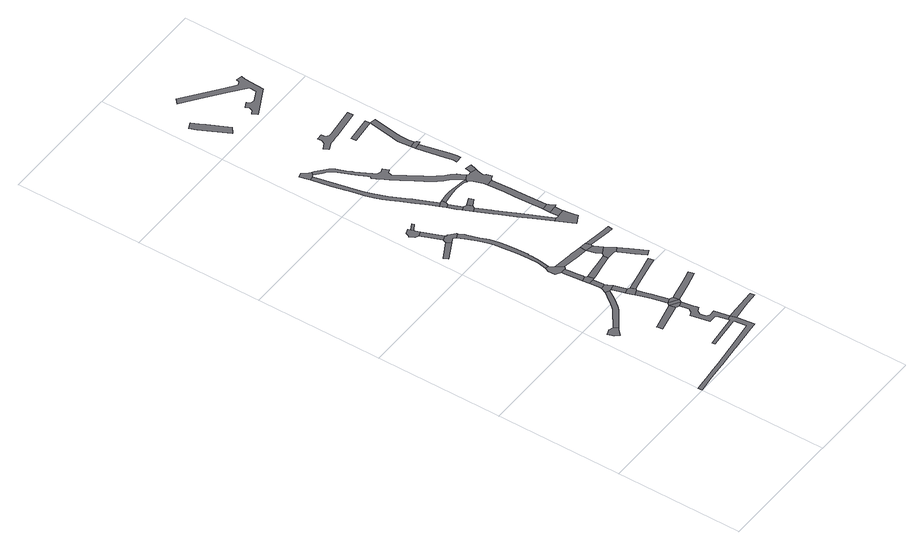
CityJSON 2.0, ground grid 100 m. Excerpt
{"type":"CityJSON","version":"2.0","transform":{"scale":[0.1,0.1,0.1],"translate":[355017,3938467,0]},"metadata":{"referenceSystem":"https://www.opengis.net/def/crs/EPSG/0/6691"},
"CityObjects":{
"road1":{"type":"Road","geometry":[{"type":"MultiSurface","lod":"1","boundaries":[[[0,1,2,3,4,5,6,7,8,9,10,11,12]]]}]},
"road2":{"type":"Road","geometry":[{"type":"MultiSurface","lod":"1","boundaries":[[[13,14,15,16,17,18,19,20,21,22,23,24,25,26,27,28,29,30,31,32,33,34,35,36,37]]]}]},
"road3":{"type":"Road","attributes":{"RoadStructureAttribute.sectionType":"1"},"geometry":[{"type":"MultiSurface","lod":"1","boundaries":[[[38,39,40,41,42,43,44,45,46,47,48,49,50,51,52,7,6,53,54,55,56,57,58,59,60,61,62,63,64]]]}]},
"road4":{"type":"Road","attributes":{"RoadStructureAttribute.sectionType":"1"},"geometry":[{"type":"MultiSurface","lod":"1","boundaries":[[[65,66,67,68,69,70]]]}]},
"road5":{"type":"Road","attributes":{"RoadStructureAttribute.sectionType":"1"},"geometry":[{"type":"MultiSurface","lod":"1","boundaries":[[[71,72,73,74,75,76,77,78,13,37,79,80,81,82,83,84,85,86,87]]]}]},
"road6":{"type":"Road","geometry":[{"type":"MultiSurface","lod":"1","boundaries":[[[69,71,87,70]]]}]},
"road7":{"type":"Road","geometry":[{"type":"MultiSurface","lod":"1","boundaries":[[[88,89,90,91,92,38,64,93,94]]]}]},
"road8":{"type":"Road","attributes":{"RoadStructureAttribute.sectionType":"1"},"geometry":[{"type":"MultiSurface","lod":"1","boundaries":[[[87,95,96,70]]]}]},
"road9":{"type":"Road","attributes":{"RoadStructureAttribute.sectionType":"1"},"geometry":[{"type":"MultiSurface","lod":"1","boundaries":[[[97,98,99,100]]]}]},
"road10":{"type":"Road","attributes":{"RoadStructureAttribute.sectionType":"1"},"geometry":[{"type":"MultiSurface","lod":"1","boundaries":[[[101,102,103,104,105,96,106,107,108,109,110]]]}]},
"road11":{"type":"Road","attributes":{"RoadStructureAttribute.sectionType":"1"},"geometry":[{"type":"MultiSurface","lod":"1","boundaries":[[[93,111,112,113,114,115,94]]]}]},
"road12":{"type":"Road","attributes":{"RoadStructureAttribute.sectionType":"1"},"geometry":[{"type":"MultiSurface","lod":"1","boundaries":[[[116,117,90,89,118,119]]]}]},
"road13":{"type":"Road","geometry":[{"type":"MultiSurface","lod":"1","boundaries":[[[120,114,113,121,122,101,110,123,124]]]}]},
"road14":{"type":"Road","geometry":[{"type":"MultiSurface","lod":"1","boundaries":[[[106,96,95,125]]]}]},
"road15":{"type":"Road","geometry":[{"type":"MultiSurface","lod":"1","boundaries":[[[126,127,116,119,128,129,130]]]}]},
"road16":{"type":"Road","attributes":{"RoadStructureAttribute.sectionType":"1"},"geometry":[{"type":"MultiSurface","lod":"1","boundaries":[[[131,132,127,126,133,134,135,136,137,138]]]}]},
"road17":{"type":"Road","geometry":[{"type":"MultiSurface","lod":"1","boundaries":[[[137,139,140,141,142,143,144,138]]]}]},
"road18":{"type":"Road","geometry":[{"type":"MultiSurface","lod":"1","boundaries":[[[145,146,147,148,149,150,151,152,153,154]]]}]},
"road19":{"type":"Road","attributes":{"RoadStructureAttribute.sectionType":"1"},"geometry":[{"type":"MultiSurface","lod":"1","boundaries":[[[155,156,147,146,157,158,159]]]}]},
"road20":{"type":"Road","attributes":{"RoadStructureAttribute.sectionType":"1"},"geometry":[{"type":"MultiSurface","lod":"1","boundaries":[[[160,161,37,36,162,163,164]]]}]},
"road21":{"type":"Road","attributes":{"RoadStructureAttribute.sectionType":"1"},"geometry":[{"type":"MultiSurface","lod":"1","boundaries":[[[141,165,166,167,168,169,170,171,172,173,174,175,176,177,178,179,180,181,182,183,184,185,186,187,188,189,190,142]]]}]},
"road22":{"type":"Road","geometry":[{"type":"MultiSurface","lod":"1","boundaries":[[[158,100,99,191,192,180,179,193,194,195,196,197,198,159]]]}]},
"road23":{"type":"Road","geometry":[{"type":"MultiSurface","lod":"1","boundaries":[[[199,200,150,149]]]}]},
"road24":{"type":"Road","attributes":{"RoadStructureAttribute.sectionType":"1"},"geometry":[{"type":"MultiSurface","lod":"1","boundaries":[[[129,201,202,203,204,205,206,207,130]]]}]},
"road25":{"type":"Road","attributes":{"RoadStructureAttribute.sectionType":"1"},"geometry":[{"type":"MultiSurface","lod":"1","boundaries":[[[95,208,209,210,211,212,213,214,215,125]]]}]},
"road26":{"type":"Road","attributes":{"RoadStructureAttribute.sectionType":"1"},"geometry":[{"type":"MultiSurface","lod":"1","boundaries":[[[216,217,218,219,140,139,220,221,222,223,224]]]}]},
"road27":{"type":"Road","attributes":{"RoadStructureAttribute.sectionType":"1"},"geometry":[{"type":"MultiSurface","lod":"1","boundaries":[[[225,226,227,228,229,230,231,120,124]]]}]},
"road28":{"type":"Road","attributes":{"RoadStructureAttribute.sectionType":"1"},"geometry":[{"type":"MultiSurface","lod":"1","boundaries":[[[232,233,234,235,236]]]}]},
"road29":{"type":"Road","geometry":[{"type":"MultiSurface","lod":"1","boundaries":[[[237,224,223,234,233,238,239,240]]]}]},
"road30":{"type":"Road","geometry":[{"type":"MultiSurface","lod":"1","boundaries":[[[241,204,203,242,243,244,245,246,232,236]]]}]},
"road31":{"type":"Road","attributes":{"RoadStructureAttribute.sectionType":"1"},"geometry":[{"type":"MultiSurface","lod":"1","boundaries":[[[247,248,249,250,245,244,251,252,253,254]]]}]},
"road32":{"type":"Road","attributes":{"RoadStructureAttribute.sectionType":"1"},"geometry":[{"type":"MultiSurface","lod":"1","boundaries":[[[255,256,257,258,259,260,261,262,263,264,265,266,267,268,269,270,271,272,273,274,275,276,277,278,279]]]}]},
"road33":{"type":"Road","geometry":[{"type":"MultiSurface","lod":"1","boundaries":[[[280,265,264,281,282,283,284,285,286,287,288,289,290]]]}]},
"road34":{"type":"Road","geometry":[{"type":"MultiSurface","lod":"1","boundaries":[[[291,255,279,292,293,294,295]]]}]},
"road35":{"type":"Road","attributes":{"RoadStructureAttribute.sectionType":"1"},"geometry":[{"type":"MultiSurface","lod":"1","boundaries":[[[296,294,293,297,298,299]]]}]},
"road36":{"type":"Road","geometry":[{"type":"MultiSurface","lod":"1","boundaries":[[[300,301,302,303,304,296,299]]]}]},
"road37":{"type":"Road","attributes":{"RoadStructureAttribute.sectionType":"7"},"geometry":[{"type":"MultiSurface","lod":"1","boundaries":[[[239,305,306,307,308,240]]]}]},
"road38":{"type":"Road","attributes":{"RoadStructureAttribute.sectionType":"1"},"geometry":[{"type":"MultiSurface","lod":"1","boundaries":[[[309,310,311,312,301,300,313,314,315,316,317,318]]]}]},
"road39":{"type":"Road","geometry":[{"type":"MultiSurface","lod":"1","boundaries":[[[319,320,303,302]]]}]},
"road40":{"type":"Road","geometry":[{"type":"MultiSurface","lod":"1","boundaries":[[[321,322,318,317,323,324,325,326,327,328,329]]]}]},
"road41":{"type":"Road","attributes":{"RoadStructureAttribute.sectionType":"1"},"geometry":[{"type":"MultiSurface","lod":"1","boundaries":[[[330,331,332,333,334,335,336,337,338,339,340,341,342,343,291,295]]]}]},
"road42":{"type":"Road","attributes":{"RoadStructureAttribute.sectionType":"1"},"geometry":[{"type":"MultiSurface","lod":"1","boundaries":[[[344,345,346,347,348,349,350,351,352,353,354,355,356,357,358,359,360,361,362,363,364,365,366,367,368,369,370,371,372,373,374,375,376,377,285,284,378,379,380,381,382,383,384,385,386,387,388,389,390,391,392,393,394,395,396,397,398,399,400,401,402,403,404,405,406,407,336,408]]]}]},
"road43":{"type":"Road","attributes":{"RoadStructureAttribute.sectionType":"1"},"geometry":[{"type":"MultiSurface","lod":"1","boundaries":[[[409,410,411,412,329,328]]]}]},
"road44":{"type":"Road","geometry":[{"type":"MultiSurface","lod":"1","boundaries":[[[411,413,414,415,416,417,412]]]}]},
"road45":{"type":"Road","attributes":{"RoadStructureAttribute.sectionType":"1"},"geometry":[{"type":"MultiSurface","lod":"1","boundaries":[[[418,419,420,421,422,423,424,425]]]}]},
"road46":{"type":"Road","attributes":{"RoadStructureAttribute.sectionType":"1"},"geometry":[{"type":"MultiSurface","lod":"1","boundaries":[[[426,427,428,429,430,431,417,416,432,433,434,435,436]]]}]},
"road47":{"type":"Road","geometry":[{"type":"MultiSurface","lod":"1","boundaries":[[[437,438,439,440,441,442,408,336,335,443,444,445,426,436,446,447,448,449]]]}]},
"road48":{"type":"Road","attributes":{"RoadStructureAttribute.sectionType":"1"},"geometry":[{"type":"MultiSurface","lod":"1","boundaries":[[[439,450,451,452,440]]]}]},
"road49":{"type":"Road","attributes":{"RoadStructureAttribute.sectionType":"1"},"geometry":[{"type":"MultiSurface","lod":"1","boundaries":[[[453,454,455,456,457,458,459,460,461,462,463,464,465,466,467,468,469,470,471,472,473,474,475,476,477]]]}]},
"road50":{"type":"Road","attributes":{"RoadStructureAttribute.sectionType":"1"},"geometry":[{"type":"MultiSurface","lod":"1","boundaries":[[[478,479,480,481,482,483,484,485]]]}]},
"road51":{"type":"Road","attributes":{"RoadStructureAttribute.sectionType":"1"},"geometry":[{"type":"MultiSurface","lod":"1","boundaries":[[[486,487,488,489,490,491,492,493,494,495,492,496,497,498,499,500,501]]]}]},
"road52":{"type":"Road","geometry":[{"type":"MultiSurface","lod":"1","boundaries":[[[501,500,482,481,502,503]]]}]},
"road53":{"type":"Road","attributes":{"RoadStructureAttribute.sectionType":"1"},"geometry":[{"type":"MultiSurface","lod":"1","boundaries":[[[504,505,506,507,508,509,510,511,512,513,514,515,516,517,518,519,520,521,522,523,524,525]]]}]}
},
"vertices":[
[84,850,0],[91,832,0],[102,802,0],[129,773,0],[172,812,0],[176,815,0],[185,821,0],[162,854,0],[157,856,0],[152,857,0],[146,860,0],[128,865,0],[126,866,0],
[682,256,0],[685,242,0],[427,211,0],[429,189,0],[691,217,0],[701,120,0],[702,115,0],[700,115,0],[453,85,0],[286,65,0],[215,57,0],[119,47,0],[43,40,0],[3,36,0],[7,3,0],[147,20,0],[284,33,0],[289,33,0],[468,52,0],[480,53,0],[690,74,0],[737,79,0],[749,80,0],[730,217,0],[718,265,0],
[421,1099,0],[416,1091,0],[396,1065,0],[372,1034,0],[371,1033,0],[346,1001,0],[323,972,0],[319,968,0],[314,963,0],[306,957,0],[274,933,0],[267,929,0],[199,880,0],[190,874,0],[183,869,0],[218,844,0],[252,868,0],[261,874,0],[297,900,0],[306,906,0],[332,926,0],[338,932,0],[348,940,0],[354,947,0],[376,976,0],[405,1015,0],[451,1082,0],
[346,614,0],[340,613,0],[343,601,0],[350,569,0],[573,619,0],[563,663,0],
[599,603,0],[611,533,0],[601,511,0],[598,505,0],[564,492,0],[595,345,0],[649,347,0],[664,334,0],[691,383,0],[646,382,0],[624,399,0],[615,447,0],[629,474,0],[663,487,0],[658,510,0],[655,527,0],[637,617,0],
[488,1128,0],[480,1143,0],[438,1140,0],[433,1125,0],[426,1109,0],[465,1084,0],[505,1092,0],
[653,642,0],[580,688,0],
[62,2201,0],[81,2166,0],[223,2240,0],[204,2275,0],
[516,916,0],[533,865,0],[548,820,0],[548,819,0],[549,816,0],[618,702,0],[601,769,0],[585,833,0],[575,864,0],[557,930,0],
[468,1072,0],[491,994,0],[494,983,0],[534,995,0],[526,1021,0],
[431,1237,0],[439,1156,0],[479,1155,0],[472,1235,0],
[553,984,0],[499,968,0],[510,935,0],[558,932,0],[568,947,0],
[643,686,0],
[466,1300,0],[426,1291,0],[474,1238,0],[489,1240,0],[482,1287,0],
[413,1430,0],[424,1319,0],[465,1314,0],[460,1361,0],[453,1430,0],[451,1454,0],[451,1455,0],[410,1454,0],
[470,1471,0],[429,1527,0],[408,1563,0],[381,1568,0],[366,1534,0],[371,1482,0],
[124,2474,0],[152,2464,0],[189,2478,0],[176,2514,0],[172,2523,0],[166,2543,0],[160,2561,0],[121,2547,0],[110,2519,0],[102,2515,0],
[227,2379,0],[212,2420,0],[190,2365,0],[213,2304,0],[250,2319,0],
[972,279,0],[736,266,0],[856,237,0],[984,245,0],[978,280,0],
[422,1640,0],[425,1719,0],[424,1741,0],[430,1741,0],[429,1749,0],[421,1861,0],[417,1921,0],[414,1965,0],[402,2023,0],[396,2049,0],[390,2069,0],[371,2114,0],[343,2204,0],[339,2214,0],[320,2256,0],[283,2240,0],[305,2191,0],[340,2104,0],[361,2039,0],[364,2024,0],[369,2002,0],[370,1998,0],[381,1916,0],[391,1813,0],[395,1718,0],[398,1641,0],
[247,2253,0],[262,2260,0],[317,2263,0],[275,2303,0],[274,2304,0],[270,2309,0],[257,2302,0],[253,2313,0],
[227,2555,0],[218,2572,0],
[529,1246,0],[619,1260,0],[711,1274,0],[706,1313,0],[694,1312,0],[603,1301,0],[545,1295,0],
[718,657,0],[797,675,0],[853,688,0],[921,703,0],[911,747,0],[853,734,0],[792,720,0],[679,695,0],
[625,1500,0],[618,1501,0],[597,1504,0],[582,1506,0],[545,1460,0],[588,1454,0],[668,1444,0],[683,1442,0],[688,1492,0],
[628,960,0],[741,982,0],[844,1001,0],[871,1006,0],[863,1046,0],[724,1017,0],[613,994,0],
[782,1365,0],[750,1428,0],[685,1439,0],[702,1374,0],[722,1335,0],
[737,1485,0],[748,1440,0],[754,1445,0],[740,1482,0],
[711,1314,0],[762,1275,0],[777,1276,0],[793,1267,0],[827,1286,0],[819,1300,0],
[911,1124,0],[899,1149,0],[868,1214,0],[864,1220,0],[798,1256,0],[851,1146,0],[888,1071,0],[927,1090,0],
[499,2527,0],[450,2642,0],[430,2687,0],[422,2707,0],[400,2752,0],[349,2860,0],[309,2965,0],[292,3031,0],[289,3045,0],[213,3393,0],[180,3387,0],[209,3235,0],[234,3128,0],[235,3124,0],[250,3059,0],[266,2991,0],[285,2928,0],[302,2873,0],[324,2823,0],[355,2761,0],[389,2693,0],[401,2667,0],[430,2604,0],[431,2602,0],[468,2514,0],
[174,3413,0],[217,3400,0],[219,3401,0],[223,3402,0],[228,3401,0],[247,3424,0],[234,3435,0],[218,3450,0],[205,3463,0],[194,3477,0],[162,3470,0],
[523,2531,0],[478,2491,0],[487,2467,0],[520,2479,0],[528,2500,0],
[560,2378,0],[499,2433,0],[513,2401,0],[530,2365,0],
[562,2295,0],[594,2310,0],[604,2328,0],[588,2367,0],[584,2366,0],
[925,1420,0],[959,1415,0],[964,1453,0],[915,1459,0],
[716,2045,0],[701,2076,0],[649,2188,0],[642,2204,0],[619,2168,0],[635,2133,0],[690,2017,0],[736,1921,0],[801,1783,0],[828,1796,0],
[660,2360,0],[647,2392,0],
[842,1788,0],[838,1790,0],[853,1675,0],[867,1647,0],[939,1684,0],[930,1718,0],[924,1751,0],[920,1795,0],[857,1789,0],
[600,2512,0],[602,2512,0],[670,2517,0],[687,2518,0],[754,2508,0],[776,2497,0],[787,2517,0],[763,2522,0],[758,2523,0],[691,2534,0],[665,2537,0],[621,2541,0],[589,2540,0],[585,2540,0],
[826,2549,0],[811,2577,0],[798,2598,0],[786,2615,0],[772,2631,0],[729,2671,0],[719,2682,0],[705,2699,0],[684,2727,0],[655,2769,0],[652,2775,0],[621,2822,0],[589,2875,0],[570,2905,0],[536,2963,0],[546,2992,0],[561,2997,0],[569,3000,0],[552,3047,0],[550,3046,0],[519,3035,0],[491,3045,0],[473,3078,0],[433,3153,0],[416,3189,0],[410,3200,0],[393,3240,0],[365,3309,0],[357,3326,0],[351,3335,0],[343,3344,0],[331,3356,0],[299,3383,0],[265,3411,0],[229,3400,0],[247,3387,0],[280,3360,0],[311,3334,0],[321,3324,0],[328,3317,0],[331,3311,0],[338,3297,0],[366,3229,0],[383,3188,0],[406,3140,0],[435,3082,0],[442,3067,0],[438,3063,0],[429,3055,0],[445,3025,0],[455,3007,0],[491,2942,0],[528,2879,0],[579,2796,0],[614,2741,0],[622,2729,0],[643,2698,0],[665,2668,0],[681,2649,0],[694,2635,0],[736,2596,0],[746,2584,0],[756,2571,0],[767,2553,0],[831,2541,0],
[918,1811,0],[917,1827,0],[915,1860,0],[855,1858,0],
[933,1868,0],[913,1911,0],[908,1915,0],[905,1919,0],[854,1918,0],
[145,4304,0],[252,4085,0],[256,4088,0],[301,4121,0],[220,4288,0],[199,4331,0],[173,4385,0],[123,4360,0],
[831,2362,0],[839,2228,0],[842,2140,0],[844,2086,0],[851,1974,0],[853,1952,0],[905,1923,0],[903,1967,0],[897,2089,0],[892,2212,0],[886,2366,0],
[895,2444,0],[908,2500,0],[912,2515,0],[867,2527,0],[866,2527,0],[839,2526,0],[781,2494,0],[800,2477,0],[829,2393,0],[887,2368,0],[896,2379,0],[925,2389,0],[910,2431,0],
[915,2525,0],[928,2568,0],[881,2580,0],
[872,3557,0],[637,3530,0],[630,3530,0],[621,3529,0],[614,3529,0],[591,3551,0],[586,3581,0],[540,3576,0],[544,3546,0],[529,3514,0],[481,3491,0],[500,3451,0],[552,3475,0],[560,3477,0],[568,3478,0],[576,3479,0],[584,3480,0],[592,3481,0],[600,3482,0],[608,3483,0],[616,3484,0],[625,3484,0],[633,3485,0],[641,3485,0],[877,3513,0],
[948,2670,0],[949,2703,0],[941,2758,0],[891,2981,0],[845,2972,0],[891,2749,0],[899,2699,0],[900,2667,0],
[889,3042,0],[887,3063,0],[886,3112,0],[887,3123,0],[890,3153,0],[926,3365,0],[876,3374,0],[872,3413,0],[677,3393,0],[681,3353,0],[870,3334,0],[841,3160,0],[836,3114,0],[837,3061,0],[842,3012,0],[893,3017,0],
[913,2986,0],[908,3006,0],
[276,4562,0],[400,4469,0],[566,4344,0],[690,4249,0],[687,4192,0],[601,4148,0],[573,4157,0],[558,4185,0],[514,4162,0],[528,4134,0],[519,4106,0],[488,4090,0],[509,4050,0],[735,4166,0],[745,4326,0],[750,4355,0],[701,4364,0],[696,4339,0],[669,4328,0],[596,4383,0],[430,4509,0],[312,4597,0]
]}
